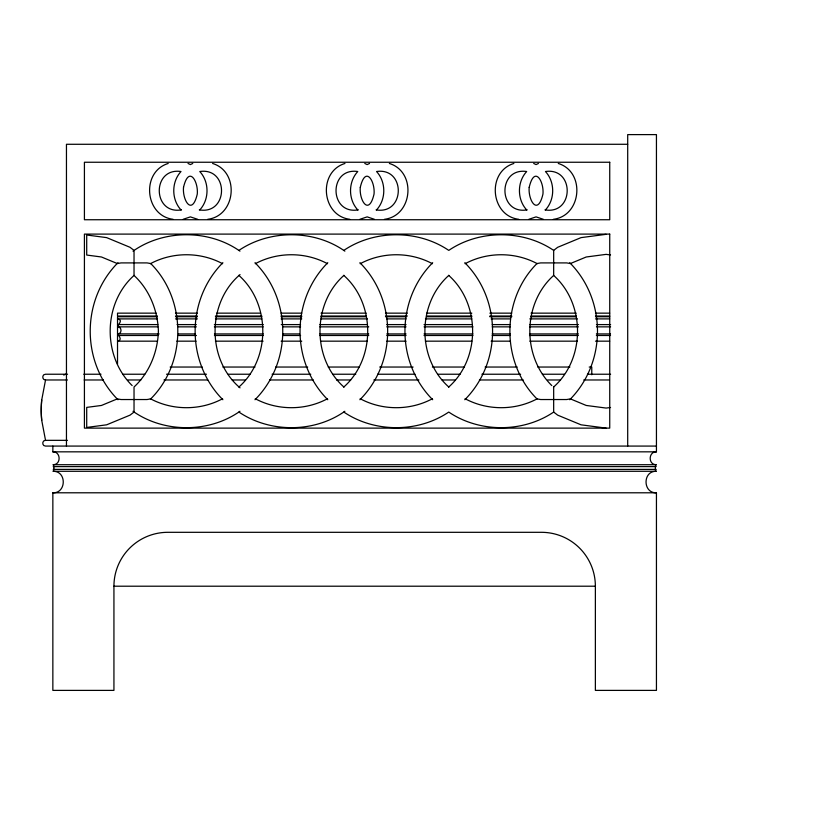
<?xml version="1.0" encoding="UTF-8"?>
<svg xmlns="http://www.w3.org/2000/svg" width="825" height="825" viewBox="0 0 825 825"><rect width="100%" height="100%" fill="white"/><g stroke="black" fill="none" stroke-linecap="round" stroke-linejoin="round"><path stroke-width="1.24" d="M627.701 446.077L627.701 134.609L656.442 134.609L656.442 451.832C648.388 451.481 647.986 464.64 656.061 464.712C655.112 467.187 655.102 468.817 656.071 471.281C642.458 471.127 642.84 493.35 656.442 492.793L656.442 690.391L595.372 690.391L595.372 586.204A53.893 53.893 0 0 0 541.478 532.311L167.826 532.311A53.893 53.893 0 0 0 113.933 586.204L113.933 690.391L52.852 690.391L52.852 492.793C66.464 493.35 66.846 471.127 53.223 471.281C54.203 468.817 54.182 467.187 53.243 464.712C61.308 464.64 60.916 451.481 52.852 451.832L52.852 446.077M67.413 440.333L45.53 440.333L41.724 420.338A77.014 54.46 -90 0 1 41.724 399.97L45.53 379.974L67.413 379.974M117.965 262.701C80.974 299.939 80.974 362.505 117.965 399.733M222.874 262.701C185.883 299.939 185.883 362.505 222.874 399.733M327.783 262.701C290.792 299.939 290.792 362.505 327.783 399.733M254.997 399.733C291.998 362.505 291.998 299.939 254.997 262.701M432.692 262.701C395.701 299.939 395.701 362.505 432.692 399.733M359.906 399.733C396.907 362.505 396.907 299.939 359.906 262.701M464.815 399.733C501.817 362.505 501.817 299.939 464.815 262.701M569.724 399.733C606.726 362.505 606.726 299.939 569.724 262.701M199.774 209.921C209.426 199.495 209.426 181.943 199.774 171.517C229.123 167.197 228.546 214.861 199.299 209.88M376.54 209.921C386.193 199.495 386.193 181.943 376.54 171.517C405.89 167.197 405.312 214.861 376.066 209.88M545.449 209.921C555.101 199.495 555.101 181.943 545.449 171.517C574.798 167.197 574.221 214.861 544.974 209.88M133.021 251.151C163.979 229.288 208.983 229.288 239.951 251.151M134.135 275.354C102.785 303.322 102.31 356.225 132.144 385.564M63.721 375.066L65.752 374.23M238.93 250.388C269.95 229.391 314.201 229.484 344.86 251.151M240.034 274.591C206.755 302.734 206.755 359.7 240.034 387.853M343.839 250.388C374.56 229.577 418.048 229.577 448.769 250.388C479.469 229.567 522.967 229.577 553.678 250.388L553.668 275.437C522.421 303.456 521.978 356.245 551.781 385.564M343.953 275.354C312.005 303.744 312.005 358.7 343.953 387.09M238.838 387.09C270.775 358.7 270.775 303.744 238.838 275.354M239.951 411.283C208.983 433.146 163.979 433.146 133.021 411.283M448.862 275.354C416.914 303.744 416.914 358.7 448.862 387.09M343.747 387.09C375.684 358.7 375.684 303.744 343.747 275.354M553.668 250.377L557.669 247.304L581.048 237.621L606.117 234.321M344.86 411.283C314.201 432.96 269.95 433.053 238.93 412.057M448.656 387.09C480.604 358.7 480.604 303.744 448.656 275.354M553.565 387.09C585.513 358.7 585.513 303.744 553.565 275.354M553.668 387.007L553.668 412.067C522.947 432.867 479.469 432.867 448.748 412.057C418.048 432.877 374.55 432.857 343.839 412.057M168.187 163.463C140.838 171.827 144.684 215.799 173.064 219.295M192.761 163.463L190.389 164.567L188.028 163.463M344.953 163.463C317.604 171.827 321.451 215.799 349.831 219.295M369.528 163.463L367.156 164.567L364.794 163.463M513.862 163.463C486.513 171.827 490.359 215.799 518.739 219.295M538.436 163.463L536.064 164.567L533.703 163.463M150.377 263.711C172.621 251.759 200.341 251.759 222.595 263.711M255.286 263.711C277.53 251.759 305.25 251.759 327.504 263.711M157.462 341.168L117.521 341.168C122.75 340.354 118.841 335.847 117.985 333.929C122.079 333.661 121.997 327.009 117.892 326.855C117.593 324.318 123.894 320.255 117.521 318.893L157.462 318.893M360.195 263.711C382.439 251.759 410.159 251.759 432.413 263.711M465.104 263.711C487.348 251.759 515.068 251.759 537.322 263.711M222.595 398.733C200.341 410.675 172.621 410.675 150.377 398.733M327.504 398.733C305.25 410.675 277.53 410.675 255.286 398.733M432.413 398.733C410.159 410.675 382.439 410.675 360.195 398.733M537.322 398.733C515.068 410.675 487.348 410.675 465.104 398.733M183.14 219.295L190.389 216.882L197.639 219.295M207.714 219.295C236.094 215.799 239.941 171.827 212.602 163.463M359.906 219.295L367.156 216.882L374.406 219.295M384.481 219.295C412.861 215.799 416.707 171.827 389.369 163.463M528.815 219.295L536.064 216.882L543.314 219.295M553.389 219.295C581.769 215.799 585.616 171.827 558.278 163.463M45.53 440.333C41.838 440.199 41.838 446.222 45.53 446.077L656.442 446.077M610.541 407.488L606.117 408.066L586.235 405.457L570.384 398.887L566.682 399.537L540.653 399.537L536.951 398.887C500.878 362.804 500.878 299.64 536.951 263.557L540.653 262.907L566.682 262.907L570.384 263.557L586.235 256.988L606.117 254.368L610.541 254.956M181.479 209.88C152.243 214.861 151.666 167.197 181.005 171.517C171.352 181.943 171.352 199.495 181.005 209.921M358.246 209.88C329.01 214.861 328.433 167.197 357.772 171.517C348.119 181.943 348.119 199.495 357.772 209.921M527.154 209.88C497.918 214.861 497.341 167.197 526.68 171.517C517.028 181.943 517.028 199.495 526.68 209.921M627.701 144.282L66.454 144.282L66.454 446.077M156.172 313.149L117.521 313.149L117.521 316.027L157.462 316.027M175.498 313.149L197.402 313.149M216.727 313.149L260.525 313.149M281.139 313.149L301.754 313.149M321.08 313.149L366.176 313.149M385.492 313.149L407.395 313.149M426.721 313.149L471.817 313.149M489.854 313.149L511.758 313.149M531.073 313.149L576.17 313.149M595.495 313.149L609.665 313.149M175.498 316.027L197.402 316.027M215.438 316.027L261.814 316.027M281.139 316.027L301.754 316.027M321.08 316.027L366.176 316.027M385.492 316.027L407.395 316.027M426.721 316.027L471.817 316.027M489.854 316.027L511.758 316.027M531.073 316.027L576.17 316.027M595.495 316.027L609.665 316.027M157.462 316.738L117.521 316.738L117.521 364.207M175.498 316.738L197.402 316.738M215.438 316.738L261.814 316.738M281.139 316.738L301.754 316.738M321.08 316.738L366.176 316.738M385.492 316.738L406.106 316.738M426.721 316.738L471.817 316.738M489.854 316.738L511.758 316.738M531.073 316.738L576.17 316.738M595.495 316.738L609.665 316.738M175.498 318.893L197.402 318.893M215.438 318.893L261.814 318.893M281.139 318.893L301.754 318.893M321.08 318.893L367.455 318.893M386.781 318.893L406.106 318.893M425.432 318.893L471.817 318.893M491.143 318.893L510.469 318.893M529.794 318.893L577.459 318.893M595.495 318.893L609.665 318.893M118.264 324.545L117.521 324.545L157.771 324.596M177.076 324.596L196.371 324.596M214.376 324.596L263.268 324.596M281.273 324.596L300.568 324.596M319.873 324.596L367.465 324.596M386.76 324.596L406.065 324.596M424.071 324.596L471.673 324.596M492.257 324.596L510.262 324.596M529.557 324.596L578.449 324.596M596.454 324.596L610.603 324.596M117.521 326.855L157.771 326.855M178.355 326.855L196.371 326.855M214.376 326.855L263.268 326.855M282.562 326.855L300.568 326.855M319.873 326.855L368.754 326.855M386.76 326.855L406.065 326.855M424.071 326.855L472.952 326.855M492.257 326.855L510.262 326.855M529.557 326.855L578.449 326.855M596.454 326.855L610.603 326.855M117.521 333.867L159.142 333.929M178.427 333.929L195.143 333.929M214.438 333.929L263.309 333.929M282.593 333.929L299.31 333.929M319.883 333.929L368.754 333.929M386.76 333.929L406.044 333.929M424.05 333.929L472.921 333.929M492.205 333.929L510.211 333.929M529.506 333.929L578.366 333.929M596.372 333.929L610.521 333.929M117.521 335.486L157.853 335.486M178.427 335.486L196.432 335.486M214.438 335.486L263.309 335.486M282.593 335.486L300.599 335.486M319.883 335.486L368.754 335.486M386.76 335.486L406.044 335.486M424.05 335.486L472.921 335.486M492.205 335.486L510.211 335.486M529.506 335.486L578.366 335.486M596.372 335.486L610.521 335.486M176.787 341.168L196.113 341.168M215.438 341.168L263.103 341.168M281.139 341.168L301.754 341.168M321.08 341.168L367.455 341.168M386.781 341.168L406.106 341.168M425.432 341.168L471.817 341.168M491.143 341.168L510.469 341.168M529.794 341.168L577.459 341.168M595.495 341.168L609.665 341.168M170.167 367.043L202.3 367.043M222.863 367.043L254.997 367.043M275.56 367.043L307.704 367.043M328.267 367.043L359.112 367.043M379.686 367.043L413.108 367.043M432.382 367.043L464.516 367.043M485.09 367.043L517.223 367.043M537.787 367.043L569.92 367.043M589.205 367.043L591.773 367.043L591.773 374.736M67.557 374.23L45.53 374.23C41.838 374.086 41.838 380.119 45.53 379.974M83.779 374.23L101.011 374.23M122.76 374.23L144.767 374.23M166.526 374.23L206.477 374.23M228.308 374.23L250.295 374.23M272.075 374.23L310.778 374.23M332.578 374.23L355.75 374.23M377.633 374.23L415.058 374.23M438.127 374.23L460.123 374.23M481.893 374.23L520.637 374.23M542.396 374.23L564.413 374.23M587.441 374.23L610.613 374.23M84.15 379.974L103.465 379.974M127.927 379.974L140.807 379.974M163.979 379.974L207.756 379.974M232.227 379.974L245.097 379.974M269.558 379.974L313.335 379.974M336.517 379.974L350.677 379.974M373.859 379.974L418.914 379.974M442.097 379.974L454.967 379.974M479.438 379.974L523.215 379.974M547.676 379.974L560.546 379.974M583.729 379.974L609.479 379.974M52.852 451.832L656.442 451.832M53.243 464.712L656.061 464.712M53.223 466.61L656.071 466.61M53.223 469.384L656.071 469.384M53.223 471.281L656.071 471.281M52.852 492.793L656.442 492.793M113.933 586.204L595.372 586.204M606.117 428.123L581.048 424.813L557.669 415.14L553.668 412.067M41.724 420.338A77.014 54.46 90 0 1 41.724 399.97M183.521 187.347C182.273 199.98 192.008 216.676 197.268 194.102C198.516 181.469 188.781 164.773 183.521 187.347M360.288 187.347C359.04 199.98 368.775 216.676 374.034 194.102C375.272 181.469 365.547 164.773 360.288 187.347M529.196 187.347C527.948 199.98 537.683 216.676 542.943 194.102C544.191 181.469 534.456 164.773 529.196 187.347M158.421 331.217C157.688 352.1 149.449 372.714 134.032 387.007L134.032 412.067L130.02 415.14L106.652 424.813L86.707 427.443L86.707 407.395L101.465 405.457L117.315 398.887L121.017 399.537L147.036 399.537L150.738 398.887C186.821 362.804 186.821 299.64 150.738 263.557L147.036 262.907L121.017 262.907L117.315 263.557L101.465 256.988L86.707 255.049L86.707 235.001L106.652 237.621L130.02 247.304L134.032 250.377L134.032 275.437C149.449 289.719 157.688 310.344 158.421 331.217M609.737 162.247L84.418 162.247L84.418 219.739L609.737 219.739L609.737 162.247M609.737 234.104L84.418 234.104L84.418 428.123L609.737 428.123L609.737 234.104"/></g></svg>
